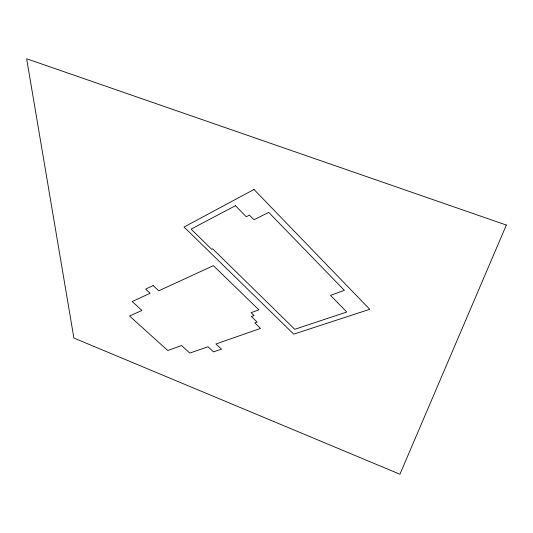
<?xml version="1.0" encoding="UTF-8"?>
<svg xmlns="http://www.w3.org/2000/svg" width="533" height="533" viewBox="0 0 533 533"><rect width="100%" height="100%" fill="white"/><g stroke="black" fill="none" stroke-linecap="round" stroke-linejoin="round"><path stroke-width="0.8" d="M506.35 225.053L399.937 474.237L73.894 338.035L26.65 58.763L506.35 225.053M254.001 189.481L184.072 227.025L293.723 334.138L369.742 309.307L254.001 189.481M235.399 205.718L191.094 229.123L211.734 249.337L212.7 248.864L294.756 329.294L346.783 312.005L330.473 295.369L344.371 290.372L268.745 212.401L253.961 219.743L249.451 215.139L246.259 216.751L235.399 205.718M153.138 285.568L145.662 289.099L150.159 293.25L132.204 301.558L141.945 310.453L129.566 316.016L167.782 350.541L181.553 345.524L189.828 353.073L207.983 346.743L213.52 351.86L221.481 349.162L215.912 343.978L260.524 328.428L254.827 322.898L257.146 322.072L251.363 316.495L254.054 315.503L251.143 312.691L258.858 309.806L213.407 265.654L158.761 290.805L153.138 285.568"/></g></svg>
